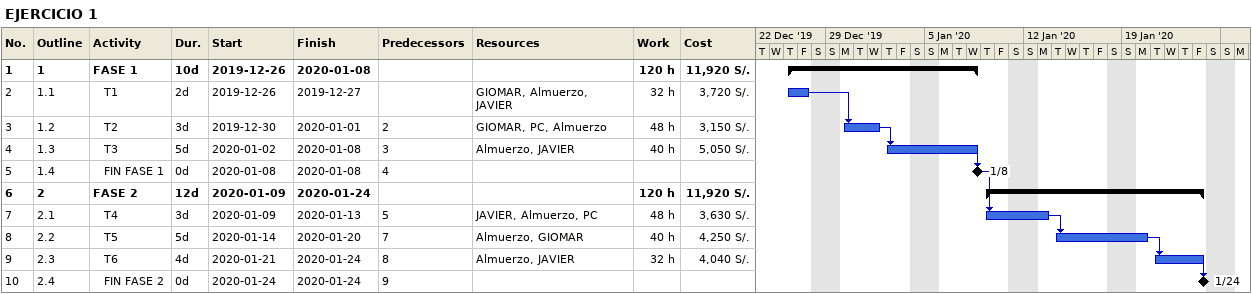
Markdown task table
EJERCICIO 1

| ID | WBS | Task | Duration | Start | Finish | Predecessors | Resources | Work (h) | Cost (S/.) |
|---|---|---|---|---|---|---|---|---|---|
| 1 | 1 | **FASE 1** | 10d | 2019-12-26 | 2020-01-08 |  |  | 120 | 11920 |
| 2 | 1.1 | T1 | 2d | 2019-12-26 | 2019-12-27 |  | GIOMAR, Almuerzo, JAVIER | 32 | 3720 |
| 3 | 1.2 | T2 | 3d | 2019-12-30 | 2020-01-01 | 2 | GIOMAR, PC, Almuerzo | 48 | 3150 |
| 4 | 1.3 | T3 | 5d | 2020-01-02 | 2020-01-08 | 3 | Almuerzo, JAVIER | 40 | 5050 |
| 5 | 1.4 | FIN FASE 1 | 0d | 2020-01-08 | 2020-01-08 | 4 |  |  |  |
| 6 | 2 | **FASE 2** | 12d | 2020-01-09 | 2020-01-24 |  |  | 120 | 11920 |
| 7 | 2.1 | T4 | 3d | 2020-01-09 | 2020-01-13 | 5 | JAVIER, Almuerzo, PC | 48 | 3630 |
| 8 | 2.2 | T5 | 5d | 2020-01-14 | 2020-01-20 | 7 | Almuerzo, GIOMAR | 40 | 4250 |
| 9 | 2.3 | T6 | 4d | 2020-01-21 | 2020-01-24 | 8 | Almuerzo, JAVIER | 32 | 4040 |
| 10 | 2.4 | FIN FASE 2 | 0d | 2020-01-24 | 2020-01-24 | 9 |  |  |  |
